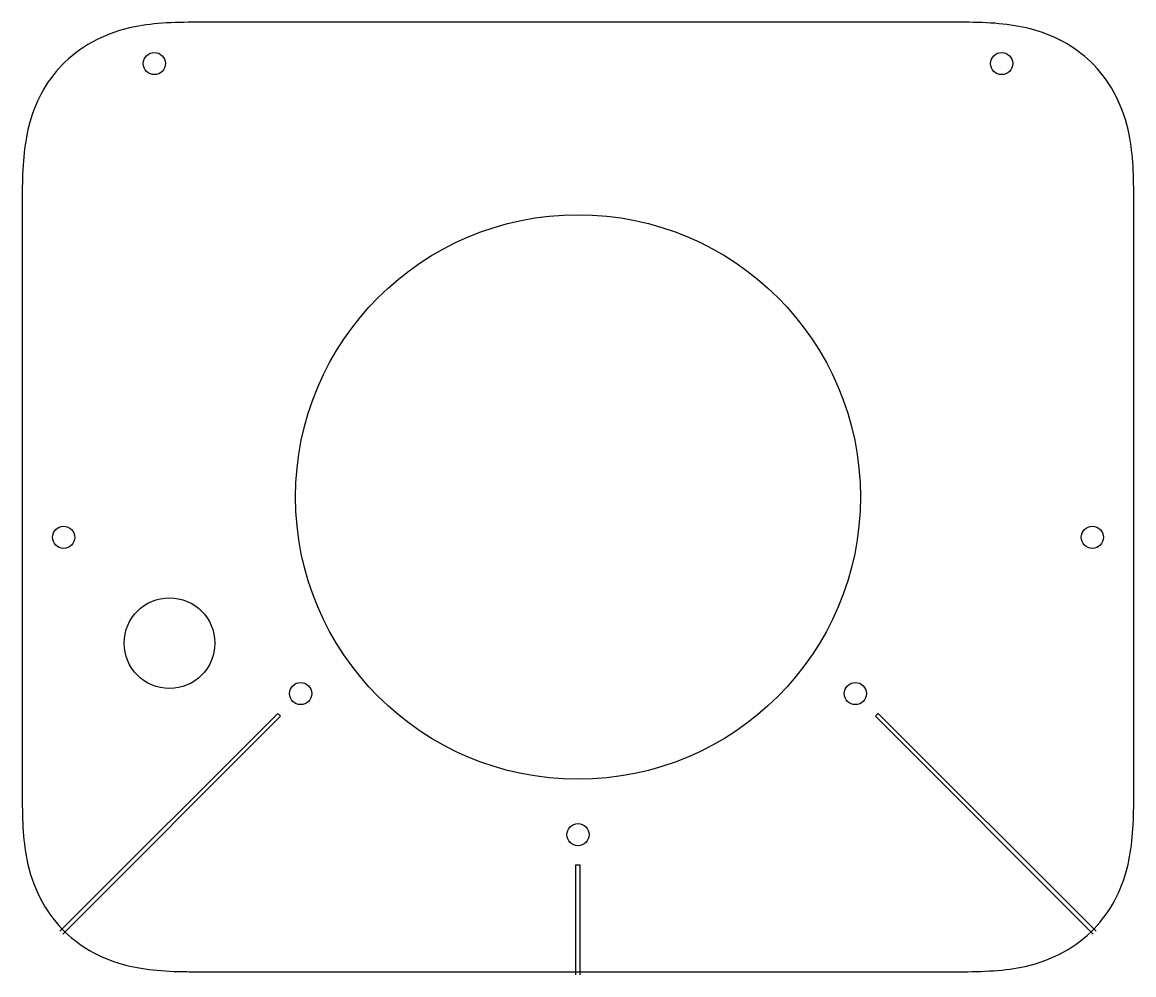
# Model space of a CAD drawing. Header units: millimetres. Extents: x -55 to 55, y -47 to 47.
import ezdxf

# ---------------------------------------------------------------- set-up
doc = ezdxf.new("R2010")
doc.units = ezdxf.units.MM
doc.layers.get('0').update_dxf_attribs({"linetype": 'CONTINUOUS'})

msp = doc.modelspace()

# ---------------------------------------------------------------- linework, layer by layer
for p, q in [((37.3, 47.1), (-37.3, 47.1)), ((-55.1, 29.3), (-55.1, -29.3)), ((55.1, -29.3), (55.1, 29.3)), ((-51.36, -43.08), (-29.76, -21.48)), ((-51.08, -43.36), (-29.48, -21.76)), ((-29.76, -21.48), (-29.48, -21.76)), ((29.48, -21.76), (29.76, -21.48)), ((51.08, -43.36), (29.48, -21.76)), ((51.36, -43.08), (29.76, -21.48)), ((-0.2, -36.5), (0.2, -36.5)), ((-0.2, -47.4), (-0.2, -36.5)), ((0.2, -47.4), (0.2, -36.5)), ((-37.3, -47.1), (37.3, -47.1))]:
    msp.add_line(p, q)
for centre, radius in [((-42, 43), 1.1), ((42, 43), 1.1), ((0, 0), 28), ((-51, -4), 1.1), ((51, -4), 1.1), ((-40.5, -14.5), 4.5), ((-27.5, -19.5), 1.1), ((27.5, -19.5), 1.1), ((0, -33.5), 1.1)]:
    msp.add_circle(centre, radius)
for points, knots in [([(-37.3, 47.1), (-39.75, 47.1), (-41.95, 47.05), (-43.96, 46.64), (-46.66, 46.09), (-49.04, 44.92), (-50.87, 43.14), (-52.51, 41.55), (-53.69, 39.51), (-54.35, 37.18), (-54.89, 35.25), (-55.07, 33.12), (-55.09, 30.77), (-55.1, 30.29), (-55.1, 29.8), (-55.1, 29.3)], [-1, -1, -1, -1, -0.789945, -0.789945, -0.789945, -0.507159, -0.507159, -0.507159, -0.253579, -0.253579, -0.253579, -0.043059, -0.043059, -0.043059, 0, 0, 0, 0]), ([(55.1, 29.3), (55.1, 31.75), (55.05, 33.95), (54.64, 35.96), (54.09, 38.66), (52.92, 41.04), (51.14, 42.87), (49.55, 44.51), (47.51, 45.69), (45.18, 46.35), (43.25, 46.89), (41.12, 47.07), (38.77, 47.09), (38.29, 47.1), (37.8, 47.1), (37.3, 47.1)], [0, 0, 0, 0, 0.210055, 0.210055, 0.210055, 0.492841, 0.492841, 0.492841, 0.746421, 0.746421, 0.746421, 0.956941, 0.956941, 0.956941, 1, 1, 1, 1]), ([(-55.1, -29.3), (-55.1, -31.75), (-55.05, -33.95), (-54.64, -35.96), (-54.09, -38.66), (-52.92, -41.04), (-51.14, -42.87), (-49.55, -44.51), (-47.51, -45.69), (-45.18, -46.35), (-43.25, -46.89), (-41.12, -47.07), (-38.77, -47.09), (-38.29, -47.1), (-37.8, -47.1), (-37.3, -47.1)], [0, 0, 0, 0, 0.210055, 0.210055, 0.210055, 0.492841, 0.492841, 0.492841, 0.746421, 0.746421, 0.746421, 0.956941, 0.956941, 0.956941, 1, 1, 1, 1]), ([(37.3, -47.1), (39.75, -47.1), (41.95, -47.05), (43.96, -46.64), (46.66, -46.09), (49.04, -44.92), (50.87, -43.14), (52.51, -41.55), (53.69, -39.51), (54.35, -37.18), (54.89, -35.25), (55.07, -33.12), (55.09, -30.77), (55.1, -30.29), (55.1, -29.8), (55.1, -29.3)], [-1, -1, -1, -1, -0.789945, -0.789945, -0.789945, -0.507159, -0.507159, -0.507159, -0.253579, -0.253579, -0.253579, -0.043059, -0.043059, -0.043059, 0, 0, 0, 0])]:
    msp.add_open_spline(points, degree=3, knots=knots)

doc.saveas('drawing.dxf')
